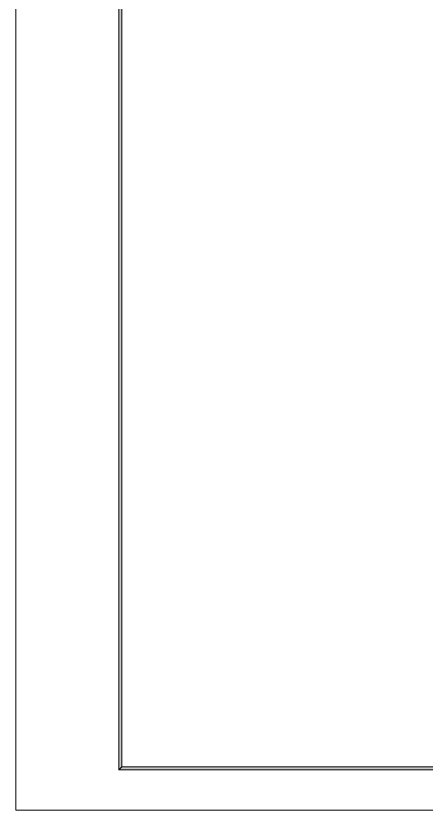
# Model space of a CAD drawing. Header units: millimetres. Extents: x -30643 to 86172, y -19411 to 63186.
# Drawn here: x -30643 to -11351, y -19411 to 17923 of the extents above; entities that cross this region are included whole.
import ezdxf

# ---------------------------------------------------------------- set-up
doc = ezdxf.new("R2010")
doc.units = ezdxf.units.MM

msp = doc.modelspace()

# ---------------------------------------------------------------- hatches: boundary and pattern name
h = msp.add_hatch(color=0)
h.dxf.hatch_style = 2
h.paths.add_polyline_path([(-25796, 61288), (-25658, 61150), (-25658, -17375), (-25796, -17513)])
h = msp.add_hatch(color=0)
h.dxf.hatch_style = 2
h.paths.add_polyline_path([(-25796, -17513), (-25658, -17375), (84137, -17375), (84274, -17513)])

# ---------------------------------------------------------------- linework, layer by layer
at = {"color": 0, "lineweight": 0}
for points in [[(-30643, -19411), (86172, -19411), (86172, 63186), (-30643, 63186)], [(-25796, 61288), (-25658, 61150), (-25658, -17375), (-25796, -17513)], [(-25796, -17513), (-25658, -17375), (84137, -17375), (84274, -17513)]]:
    msp.add_lwpolyline(points, close=True, dxfattribs=at)

doc.saveas('drawing.dxf')
